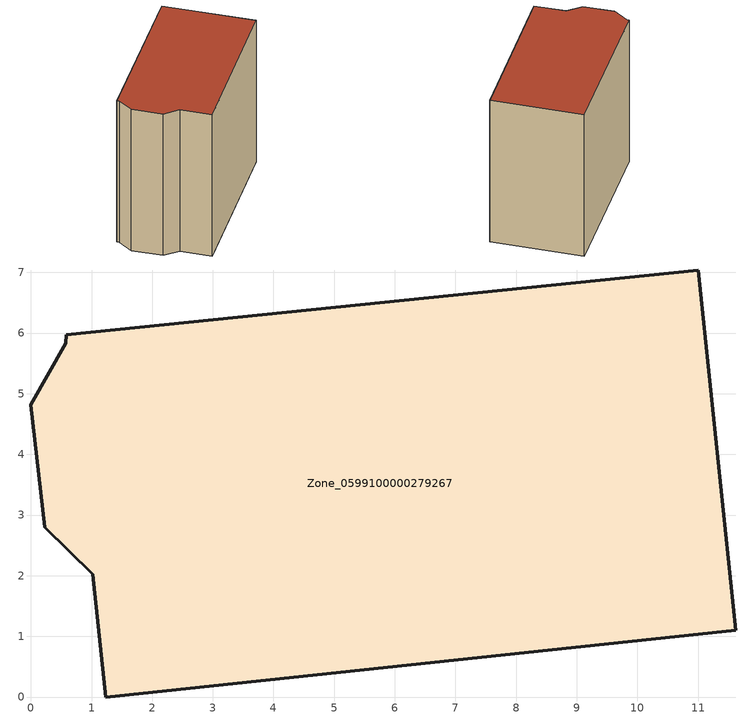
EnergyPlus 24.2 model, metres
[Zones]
Zone_0599100000279267
 floor ground (C_G): 11,7.04 11.62,1.1 1.23,0 1.02,2.02 0.23,2.8 0,4.82 0.57,5.83 0.58,5.97 z0
 wall outside (C_F): 0.57,5.83 0,4.82 0.23,2.8 1.02,2.02 1.23,0 11.62,1.1 11,7.04 0.58,5.97 0.57,5.83 z0:10.5
 roof outside (C_R): 11,7.04 0.58,5.97 0.57,5.83 0,4.82 0.23,2.8 1.02,2.02 1.23,0 11.62,1.1 z10.5
[BUILDING]
Pand.0599100000279267: North Axis=0; Terrain=City; Loads Convergence Tolerance Value=0.04; Temperature Convergence Tolerance Value=0.4; Solar Distribution=FullExterior; Maximum Number of Warmup Days=25; Minimum Number of Warmup Days=1
[Site:Location]
Rotterdam.The.Hague.AP_ZH_NLD Design_Conditions: Latitude=51.96; Longitude=4.45; Time Zone=1; Elevation=-4.5
[SITE:GROUNDTEMPERATURE:BUILDINGSURFACE]
18, 18, 18, 18, 18, 18, 18, 18, 18, 18, 18, 18
[MATERIAL] Thermal Absorptance=0.9; Solar Absorptance=0.7; Visible Absorptance=0.7
Name | Roughness | Thickness | Conductivity | Density | Specific Heat
G.TI.1946 | MediumSmooth | 0.15 | 1 | 540 | 1210
F.TI.1946 | Rough | 0.3 | 0.857143 | 1920 | 840
R.TI.1946 | MediumRough | 0.2 | 0.1 | 1500 | 1000
[CONSTRUCTION]
C_G: G.TI.1946
C_F: F.TI.1946
C_R: R.TI.1946
[ZONE]
Zone_0599100000279267: Type=1; Multiplier=1; Ceiling Height=Autocalculate; Volume=Autocalculate; Floor Area=autocalculate; Part of Total Floor Area=Yes
[ZONEINFILTRATION:DESIGNFLOWRATE]
Infil_Zone_0599100000279267: Zone or ZoneList or Space or SpaceList=Zone_0599100000279267; Schedule=AlwaysOn; Design Flow Rate Calculation Method=Flow/Area; Flow Rate per Floor Area=0.003; Constant Term Coefficient=1; Temperature Term Coefficient=0; Velocity Term Coefficient=0; Velocity Squared Term Coefficient=0
[HVACTEMPLATE:ZONE:IDEALLOADSAIRSYSTEM]
Zone_0599100000279267: Maximum Heating Supply Air Temperature=50; Minimum Cooling Supply Air Temperature=13; Maximum Heating Supply Air Humidity Ratio=0.0156; Minimum Cooling Supply Air Humidity Ratio=0.0077; Heating Limit=NoLimit; Cooling Limit=NoLimit; Dehumidification Control Type=ConstantSensibleHeatRatio; Cooling Sensible Heat Ratio=0.7; Dehumidification Setpoint=60; Humidification Control Type=None; Humidification Setpoint=30; Outdoor Air Method=None; Outdoor Air Flow Rate per Person=0.00944; Outdoor Air Flow Rate per Zone Floor Area=0; Outdoor Air Flow Rate per Zone=0; Demand Controlled Ventilation Type=None; Outdoor Air Economizer Type=NoEconomizer; Heat Recovery Type=None; Sensible Heat Recovery Effectiveness=0.7; Latent Heat Recovery Effectiveness=0.65
[ZONECONTROL:THERMOSTAT]
ThermostatControl_Zone_0599100000279267: Zone or ZoneList=Zone_0599100000279267; Control Type Schedule=DualSetpointControlType; Control 1=Thermostat_Zone_0599100000279267; Temperature Difference Between Cutout And Setpoint=0
[THERMOSTATSETPOINT:DUALSETPOINT]
Thermostat_Zone_0599100000279267: Heating Setpoint Temperature Schedule=HeatingSetpoint_Zone_0599100000279267; Cooling Setpoint Temperature Schedule=CoolingSetpoint_Zone_0599100000279267
[SCHEDULE:COMPACT]
HeatingSetpoint_Zone_0599100000279267: Through: 12/31, For: AllDays, Until: 24:00, 21
CoolingSetpoint_Zone_0599100000279267: Through: 12/31, For: AllDays, Until: 24:00, 24
DualSetpointControlType: Through: 12/31, For: AllDays, Until: 24:00, 4
AlwaysOn: Through: 12/31, For: AllDays, Until: 24:00, 1
